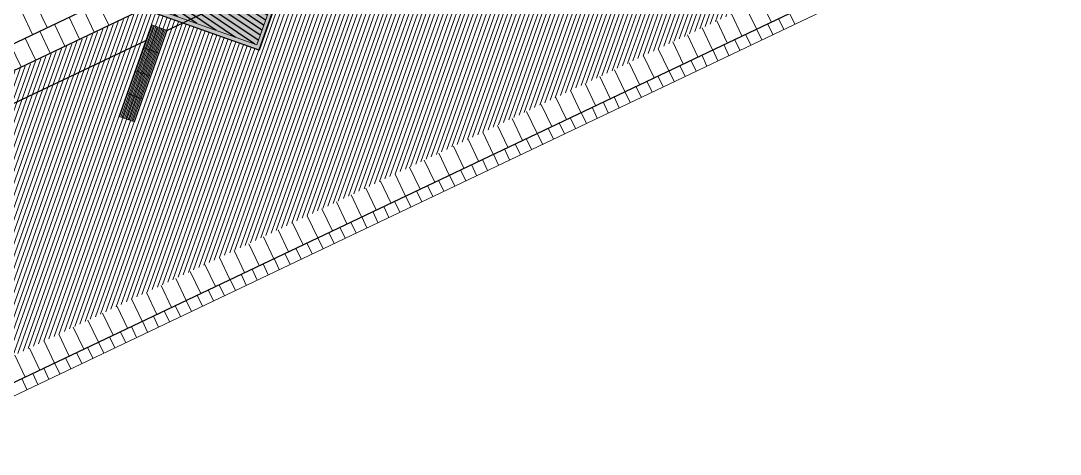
# Model space of a CAD drawing. Header units: metres. Extents: x 679599 to 680028, y 2748524 to 2748840.
# Drawn here: x 679984.04 to 680009.71, y 2748672.21 to 2748682.91 of the extents above; entities that cross this region are included whole.
import ezdxf

# ---------------------------------------------------------------- set-up
doc = ezdxf.new("R2010")
doc.units = ezdxf.units.M
doc.header["$LTSCALE"] = 5
doc.layers.add('00-AUX', color=2, linetype='Continuous', plot=False)
doc.layers.add('00-AUX Tree Pit', color=2, linetype='Continuous', plot=False)
for name, color, linetype, lineweight, plot in [('02-L-B-Barrier Curb', 210, 'Continuous', 5, False), ('02-L-B-Channel', 140, 'Continuous', 5, False), ('02-L-B-Curb', 11, 'Continuous', 5, False)]:
    doc.layers.add(name, color=color, linetype=linetype, lineweight=lineweight, plot=plot)
for name, color, linetype, lineweight, true_color in [('02-L-Joints-Paviment_07_Precast Concrete Blocks 60X40', 7, 'Continuous', 5, 0x999999), ('03-TR-Pavement_07_Precast Concrete Blocks 20X10', 7, 'Continuous', 5, 0x999999), ('03-TR-Pavement_07_Precast Concrete Blocks 60X40', 7, 'Continuous', 5, 0x999999), ('03-TR-Pavement_07_Precast irregular Concrete Blocks', 7, 'Continuous', 5, 0xb3b3b3)]:
    doc.layers.add(name, color=color, linetype=linetype, lineweight=lineweight, true_color=true_color)
doc.layers.add('03-TR-Tree Pit_Green', color=46, linetype='Continuous')
doc.layers.add('03-TR-Tree Pit_White', color=7, linetype='Continuous', true_color=0xfcfcfc)
doc.layers.add('04-BK-Tree Pit', color=6, linetype='Continuous', lineweight=5)

# ---------------------------------------------------------------- blocks, each defined once
blk = doc.blocks.new('*U3')
at = {"layer": '02-L-B-Channel'}
blk.add_lwpolyline([(0, -0.301), (0, 0)], dxfattribs=at)
blk = doc.blocks.new('*U4')
at = {"layer": '02-L-B-Channel', "color": 0, "linetype": 'ByBlock', "lineweight": -2, "transparency": 16777216, "rotation": 205.4480529310802}
for p in [(680002.884, 2748682.699), (680003.155, 2748682.828), (680002.342, 2748682.441), (680002.613, 2748682.57), (680001.8, 2748682.183), (680002.071, 2748682.312), (680001.259, 2748681.925), (680001.53, 2748682.054), (680000.717, 2748681.667), (680000.988, 2748681.796), (680000.175, 2748681.41), (680000.446, 2748681.539), (679999.633, 2748681.152), (679999.904, 2748681.281), (679999.091, 2748680.894), (679999.362, 2748681.023), (679998.55, 2748680.636), (679998.821, 2748680.765), (679998.008, 2748680.378), (679998.279, 2748680.507), (679997.466, 2748680.121), (679997.737, 2748680.249), (679996.924, 2748679.863), (679997.195, 2748679.992), (679996.383, 2748679.605), (679996.653, 2748679.734), (679995.841, 2748679.347), (679996.112, 2748679.476), (679995.299, 2748679.089), (679995.57, 2748679.218), (679994.757, 2748678.831), (679995.028, 2748678.96), (679994.215, 2748678.574), (679994.486, 2748678.703), (679993.674, 2748678.316), (679993.945, 2748678.445), (679993.132, 2748678.058), (679993.403, 2748678.187), (679992.59, 2748677.8), (679992.861, 2748677.929), (679992.048, 2748677.542), (679992.319, 2748677.671), (679991.506, 2748677.285), (679991.777, 2748677.413), (679990.965, 2748677.027), (679991.236, 2748677.156), (679990.423, 2748676.769), (679990.694, 2748676.898), (679989.881, 2748676.511), (679990.152, 2748676.64), (679989.339, 2748676.253), (679989.61, 2748676.382), (679988.798, 2748675.995), (679989.068, 2748676.124), (679988.256, 2748675.738), (679988.527, 2748675.867), (679987.714, 2748675.48), (679987.985, 2748675.609), (679987.172, 2748675.222), (679987.443, 2748675.351), (679986.63, 2748674.964), (679986.901, 2748675.093), (679986.089, 2748674.706), (679986.36, 2748674.835), (679985.547, 2748674.449), (679985.818, 2748674.578), (679985.005, 2748674.191), (679985.276, 2748674.32), (679984.463, 2748673.933), (679984.734, 2748674.062), (679984.192, 2748673.804)]:
    blk.add_blockref('*U3', p, dxfattribs=at)
blk = doc.blocks.new('Alcorque Parking 8m2')
at = {"layer": '03-TR-Tree Pit_Green', "ltscale": 0.3}
h = blk.add_hatch(dxfattribs=at)
h.set_pattern_fill('ANSI31', color=256, scale=0.04, angle=40)
h.set_pattern_definition([(85, (-679726.04474, -2748720.75428), (-0.1265167266577, 0.011068779329), [])])
h.paths.add_polyline_path([(-1.079, -0.384), (2.316, 1.231), (-0.189, 2.121)])
at = {"layer": '03-TR-Tree Pit_White'}
h = blk.add_hatch(color=256, dxfattribs=at)
h.dxf.hatch_style = 1
h.paths.add_polyline_path([(-1.254, -0.578), (2.577, 1.245), (-0.25, 2.249)])
at = {"layer": '02-L-B-Curb'}
blk.add_lwpolyline([(2.577, 1.245), (-0.25, 2.249), (-1.254, -0.578)], close=True, dxfattribs=at)
at = {"layer": '02-L-B-Curb', "color": 6}
blk.add_lwpolyline([(2.316, 1.231), (-0.189, 2.121), (-1.079, -0.384)], close=True, dxfattribs=at)
blk = doc.blocks.new('*U39')
at = {"layer": '02-L-Joints-Paviment_07_Precast Concrete Blocks 60X40'}
blk.add_line((0.001, -0.6), (0.001, 0), dxfattribs=at)
blk = doc.blocks.new('*U40')
at = {"layer": '02-L-Joints-Paviment_07_Precast Concrete Blocks 60X40', "color": 0, "linetype": 'ByBlock', "lineweight": -2, "transparency": 16777216, "rotation": 205.4481431993174}
for p in [(680002.571, 2748682.883), (680002.21, 2748682.711), (680001.488, 2748682.367), (680001.849, 2748682.539), (680001.127, 2748682.195), (680000.404, 2748681.852), (680000.765, 2748682.023), (680000.043, 2748681.68), (679999.321, 2748681.336), (679999.682, 2748681.508), (679998.959, 2748681.164), (679998.237, 2748680.82), (679998.598, 2748680.992), (679997.876, 2748680.648), (679997.153, 2748680.305), (679997.515, 2748680.477), (679996.792, 2748680.133), (679996.07, 2748679.789), (679996.431, 2748679.961), (679995.709, 2748679.617), (679994.986, 2748679.273), (679995.348, 2748679.445), (679994.625, 2748679.101), (679993.903, 2748678.758), (679994.264, 2748678.93), (679993.542, 2748678.586), (679992.819, 2748678.242), (679993.18, 2748678.414), (679992.458, 2748678.07), (679991.736, 2748677.726), (679992.097, 2748677.898), (679991.374, 2748677.555), (679990.652, 2748677.211), (679991.013, 2748677.383), (679990.291, 2748677.039), (679989.568, 2748676.695), (679989.93, 2748676.867), (679989.207, 2748676.523), (679988.485, 2748676.18), (679988.846, 2748676.351), (679988.124, 2748676.008), (679987.401, 2748675.664), (679987.763, 2748675.836), (679987.04, 2748675.492), (679986.318, 2748675.148), (679986.679, 2748675.32), (679985.957, 2748674.976), (679985.234, 2748674.633), (679985.595, 2748674.805), (679984.873, 2748674.461), (679984.151, 2748674.117), (679984.512, 2748674.289)]:
    blk.add_blockref('*U39', p, dxfattribs=at)
blk = doc.blocks.new('Piece Parking')
blk.add_wipeout([(-1.7, 0.2), (-1.7, -0.2), (0.7, -0.2), (0.7, 0.2)])
at = {"layer": '03-TR-Pavement_07_Precast irregular Concrete Blocks'}
h = blk.add_hatch(dxfattribs=at)
h.set_pattern_fill('ANSI31', color=256, scale=0.01, angle=135)
h.paths.add_polyline_path([(-1.7, 0.2), (0.7, 0.2), (0.7, -0.2), (-1.7, -0.2)])
blk.add_lwpolyline([(-1.7, 0.2), (0.7, 0.2), (0.7, -0.2), (-1.7, -0.2)], close=True)
at = {"layer": '02-L-Joints-Paviment_07_Precast Concrete Blocks 60X40'}
for points in [[(-1.1, 0.2), (-1.1, -0.2)], [(-0.5, 0.2), (-0.5, -0.2)], [(0.1, 0.2), (0.1, -0.2)]]:
    blk.add_lwpolyline(points, dxfattribs=at)

msp = doc.modelspace()

# ---------------------------------------------------------------- hatches: boundary and pattern name
at = {"layer": '03-TR-Pavement_07_Precast Concrete Blocks 20X10'}
h = msp.add_hatch(dxfattribs=at)
h.set_pattern_fill('ANSI31', color=256, scale=0.0315, angle=25.5)
h.set_pattern_definition([(70.5, (0, 0), (-0.094275932128, 0.033384858509), [])])
h.paths.add_polyline_path([(679945.648, 2748656.46), (679943.852, 2748660.24), (679944.878, 2748663.104), (679948.723, 2748664.934), (679951.551, 2748663.93), (679952.554, 2748666.757), (679956.392, 2748668.583), (679959.225, 2748667.582), (679960.23, 2748670.41), (679964.074, 2748672.238), (679966.807, 2748671.268), (679966.901, 2748671.235), (679967.905, 2748674.062), (679971.75, 2748675.891), (679974.576, 2748674.887), (679975.581, 2748677.714), (679979.425, 2748679.544), (679982.251, 2748678.54), (679983.256, 2748681.367), (679987.1, 2748683.196), (679989.832, 2748682.225), (679990.931, 2748685.019), (679994.775, 2748686.848), (679997.603, 2748685.845), (679998.607, 2748688.672), (680002.45, 2748690.501), (680005.277, 2748689.497), (680006.278, 2748692.322), (680010.255, 2748694.245), (680013.159, 2748693.214), (680014.955, 2748689.44)])

# ---------------------------------------------------------------- linework, layer by layer
at = {"layer": '00-AUX'}
for points in [[(679979.503, 2748680.277), (680024.421, 2748701.65)], [(679979.76, 2748679.734), (680024.499, 2748701.023)], [(679944.374, 2748662.09), (680011.223, 2748693.901)], [(679982.75, 2748673.451), (680015.213, 2748688.899)]]:
    msp.add_lwpolyline(points, dxfattribs=at)
at = {"layer": '00-AUX Tree Pit'}
msp.add_lwpolyline([(679990.93, 2748685.018), (679989.926, 2748682.191), (679987.099, 2748683.195)], close=True, dxfattribs=at)
at = {"layer": '02-L-B-Channel'}
msp.add_lwpolyline([(679668.512, 2748523.584), (680028.077, 2748694.687)], dxfattribs=at)
at = {"layer": '02-L-Joints-Paviment_07_Precast Concrete Blocks 60X40'}
for points in [[(679984.328, 2748682.573), (679984.07, 2748683.115)], [(679984.689, 2748682.745), (679984.431, 2748683.286)], [(679985.851, 2748682.632), (679985.593, 2748683.174)], [(679986.212, 2748682.804), (679985.954, 2748683.346)], [(679985.49, 2748682.461), (679985.232, 2748683.002)], [(679984.767, 2748682.117), (679984.51, 2748682.659)], [(679985.129, 2748682.289), (679984.871, 2748682.831)], [(679984.406, 2748681.945), (679984.148, 2748682.487)], [(679984.045, 2748681.773), (679983.787, 2748682.315)]]:
    msp.add_lwpolyline(points, dxfattribs=at)
at = {"layer": '03-TR-Pavement_07_Precast Concrete Blocks 60X40'}
for points in [[(680024.43, 2748701.654), (679836.315, 2748612.137)], [(680024.679, 2748701.109), (679776.702, 2748583.105)]]:
    msp.add_lwpolyline(points, dxfattribs=at)

# ---------------------------------------------------------------- block references
at = {"layer": '02-L-B-Channel'}
msp.add_blockref('*U4', (0, 0), dxfattribs=at)
at = {"layer": '02-L-Joints-Paviment_07_Precast Concrete Blocks 60X40'}
msp.add_blockref('*U40', (0, 0), dxfattribs=at)
at = {"layer": '04-BK-Tree Pit', "xscale": -0.9999999999999992, "rotation": 230.8937524196276}
msp.add_blockref('Alcorque Parking 8m2', (679988.339, 2748683.803), dxfattribs=at)

# ---------------------------------------------------------------- next in the draw order: block references
at = {"layer": '02-L-B-Barrier Curb', "rotation": 70.43754181741912}
msp.add_blockref('Piece Parking', (679987.23, 2748682.083), dxfattribs=at)

doc.saveas('drawing.dxf')
